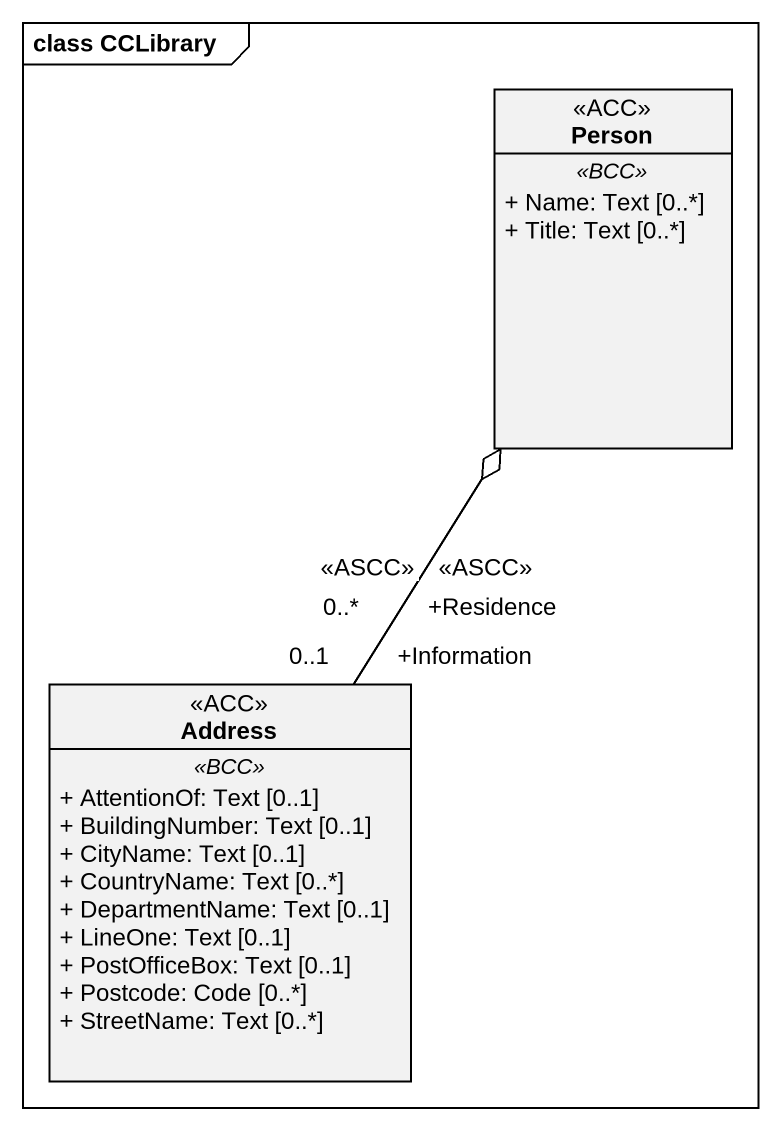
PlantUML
@startuml
mainframe class CCLibrary
hide circle
hide empty members
skinparam classAttributeIconSize 0
class "Person" as Person_ <<ACC>> {
  .. <<BCC>> ..
  + Name: Text [0..*]
  + Title: Text [0..*]
}
class Address <<ACC>> {
  .. <<BCC>> ..
  + AttentionOf: Text [0..1]
  + BuildingNumber: Text [0..1]
  + CityName: Text [0..1]
  + CountryName: Text [0..*]
  + DepartmentName: Text [0..1]
  + LineOne: Text [0..1]
  + PostOfficeBox: Text [0..1]
  + Postcode: Code [0..*]
  + StreetName: Text [0..*]
}
Address "+Information\n0..1" -up-o Person_ : <<ASCC>>
Address "+Residence\n0..*" -up-o Person_ : <<ASCC>>
@enduml
